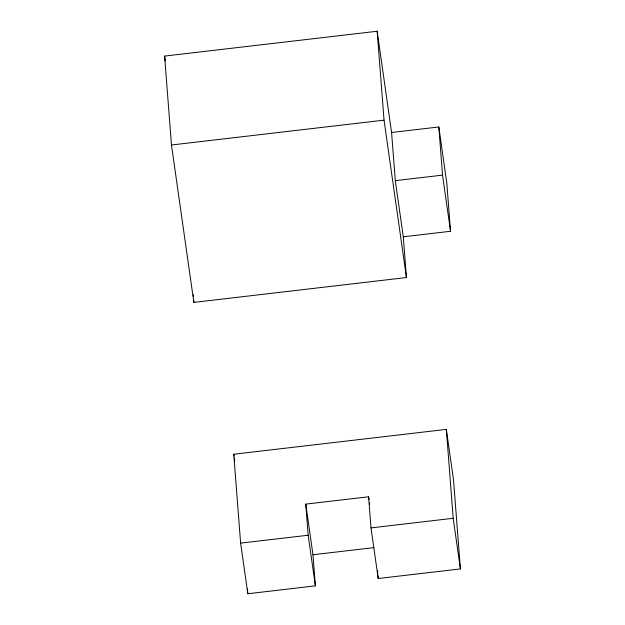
<?xml version="1.0" encoding="UTF-8"?>
<svg xmlns="http://www.w3.org/2000/svg" width="625" height="625" viewBox="0 0 625 625"><rect width="100%" height="100%" fill="white"/><g stroke="black" fill="none" stroke-linecap="round" stroke-linejoin="round"><path stroke-width="0.94" d="M164.602 56.086L377.172 31.25L391.578 132.492L395.305 180.648L403.289 236.797L406.438 277.539L193.867 302.383L171.469 144.992L164.602 56.086L165.289 60.914M171.469 144.992L384.039 120.156L377.172 31.25M391.578 132.492L438.82 126.977L446.812 183.117L450.531 231.273L403.289 236.797M395.305 180.648L442.539 175.133L438.82 126.977M233.758 454.227L446.328 429.383L453.531 480.008L460.398 568.914L378.203 578.516L371 527.898L368.594 496.781L305.766 504.117L308.172 535.234L315.375 585.859L247.828 593.75L240.625 543.125L233.758 454.227L234.031 456.133M240.625 543.125L308.172 535.234M371 527.898L453.195 518.289L446.328 429.383M315.375 585.859L312.977 554.742L373.867 547.625M442.539 175.133L450.531 231.273M453.195 518.289L460.398 568.914M384.039 120.156L406.438 277.539M368.594 496.781L369 499.641M369.414 502.508L369.68 504.422M305.766 504.117L312.977 554.742M234.297 458.047L234.711 460.906M377.602 570.734L377.828 573.656M377.977 575.602L378.203 578.516M247.453 588.922L247.828 593.75M193.273 294.648L193.422 296.578M193.648 299.477L193.867 302.383"/></g></svg>
